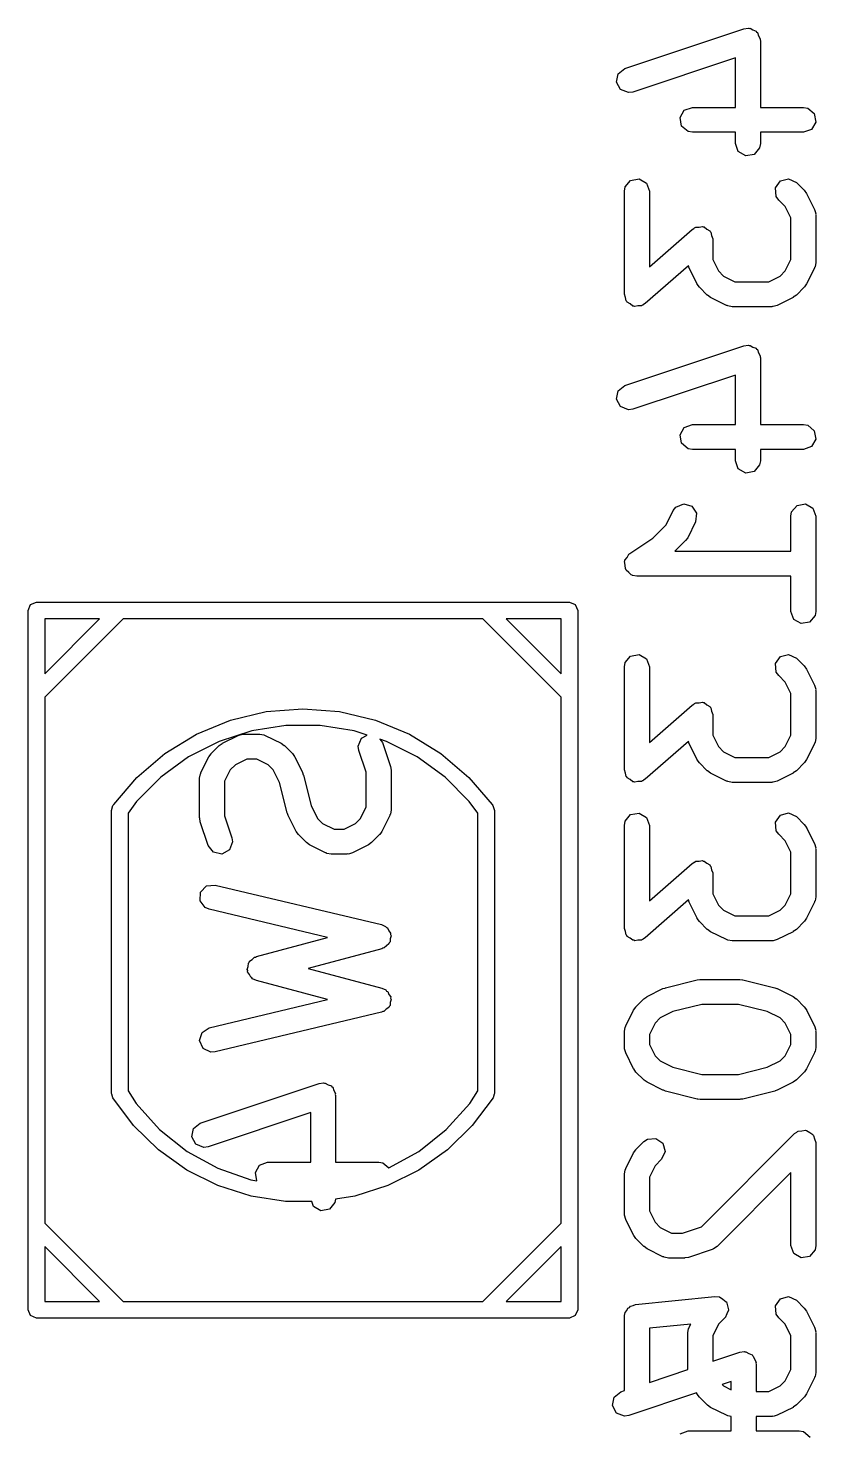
# Model space of a CAD drawing. Extents: x 0.17 to 2.44, y -2.28 to -1.21.
# Drawn here: x 0.1691 to 0.3553, y -1.5461 to -1.2138 of the extents above; entities that cross this region are included whole.
import ezdxf

# ---------------------------------------------------------------- set-up
doc = ezdxf.new("R2010")
doc.units = 0
doc.header["$MEASUREMENT"] = 0
doc.layers.add('BLACK', color=7, linetype='CONTINUOUS')

msp = doc.modelspace()

# ---------------------------------------------------------------- linework, layer by layer
at = {"layer": 'BLACK', "linetype": 'CONTINUOUS'}
for p, q in [((0.310176, -1.22335), (0.338298, -1.21398)), ((0.338298, -1.21398), (0.339312, -1.21383)), ((0.339312, -1.21383), (0.339522, -1.21391)), ((0.339522, -1.21391), (0.339744, -1.21387)), ((0.339744, -1.21387), (0.340442, -1.21427)), ((0.340442, -1.21427), (0.341191, -1.21457)), ((0.341191, -1.21457), (0.341298, -1.21477)), ((0.341298, -1.21477), (0.341494, -1.21488)), ((0.341494, -1.21488), (0.341769, -1.21564)), ((0.341769, -1.21564), (0.342153, -1.21635)), ((0.342153, -1.21635), (0.342107, -1.21657)), ((0.342107, -1.21657), (0.342184, -1.21678)), ((0.342184, -1.21678), (0.342184, -1.23257)), ((0.336279, -1.22088), (0.312044, -1.22895)), ((0.336279, -1.23257), (0.336279, -1.22088)), ((0.308189, -1.22659), (0.308594, -1.22461)), ((0.308594, -1.22461), (0.310176, -1.22335)), ((0.309151, -1.22836), (0.308189, -1.22659)), ((0.31103, -1.2291), (0.309151, -1.22836)), ((0.312044, -1.22895), (0.31103, -1.2291)), ((0.3232, -1.23501), (0.32421, -1.23326)), ((0.323551, -1.237), (0.3232, -1.23501)), ((0.32421, -1.23326), (0.326108, -1.23257)), ((0.326108, -1.23257), (0.336279, -1.23257)), ((0.342184, -1.23257), (0.352355, -1.23257)), ((0.352355, -1.23257), (0.353365, -1.23275)), ((0.353365, -1.23275), (0.354912, -1.23405)), ((0.354912, -1.23405), (0.355263, -1.23604)), ((0.325098, -1.2383), (0.323551, -1.237)), ((0.326108, -1.23848), (0.325098, -1.2383)), ((0.336279, -1.23848), (0.326108, -1.23848)), ((0.336279, -1.24115), (0.336279, -1.23848)), ((0.352355, -1.23848), (0.342184, -1.23848)), ((0.342184, -1.23848), (0.342184, -1.24115)), ((0.354253, -1.23779), (0.352355, -1.23848)), ((0.355263, -1.23604), (0.354253, -1.23779)), ((0.33697, -1.24305), (0.336279, -1.24115)), ((0.342006, -1.24216), (0.340708, -1.24371)), ((0.342184, -1.24115), (0.342006, -1.24216)), ((0.338719, -1.24406), (0.33697, -1.24305)), ((0.340708, -1.24371), (0.338719, -1.24406)), ((0.310032, -1.2524), (0.31021, -1.25139)), ((0.310032, -1.27677), (0.310032, -1.2524)), ((0.31021, -1.25139), (0.311509, -1.24984)), ((0.311509, -1.24984), (0.313498, -1.24949)), ((0.313498, -1.24949), (0.315247, -1.2505)), ((0.315247, -1.2505), (0.315938, -1.2524)), ((0.315938, -1.2524), (0.315938, -1.27026)), ((0.345753, -1.25164), (0.346912, -1.24998)), ((0.345929, -1.25365), (0.345753, -1.25164)), ((0.346912, -1.24998), (0.348863, -1.24946)), ((0.348863, -1.24946), (0.350693, -1.25031)), ((0.350693, -1.25031), (0.352568, -1.25219)), ((0.352568, -1.25219), (0.353075, -1.25291)), ((0.346518, -1.25449), (0.345929, -1.25365)), ((0.348054, -1.25602), (0.346518, -1.25449)), ((0.353075, -1.25291), (0.353121, -1.25295)), ((0.353121, -1.25295), (0.354996, -1.2567)), ((0.349402, -1.25872), (0.348054, -1.25602)), ((0.349402, -1.26858), (0.349402, -1.25872)), ((0.354996, -1.2567), (0.355288, -1.25769)), ((0.355288, -1.25769), (0.355247, -1.25786)), ((0.355247, -1.25786), (0.355308, -1.25802)), ((0.355308, -1.25802), (0.355308, -1.26927)), ((0.315938, -1.27026), (0.326039, -1.26143)), ((0.326039, -1.26143), (0.326419, -1.2612)), ((0.326419, -1.2612), (0.326507, -1.26109)), ((0.326507, -1.26109), (0.326627, -1.26107)), ((0.326627, -1.26107), (0.326916, -1.2609)), ((0.326916, -1.2609), (0.327712, -1.26088)), ((0.327712, -1.26088), (0.328496, -1.26074)), ((0.328496, -1.26074), (0.3287, -1.26086)), ((0.3287, -1.26086), (0.328935, -1.26085)), ((0.328935, -1.26085), (0.329556, -1.26135)), ((0.329556, -1.26135), (0.330245, -1.26175)), ((0.330245, -1.26175), (0.330326, -1.26197)), ((0.330326, -1.26197), (0.330509, -1.26212)), ((0.330509, -1.26212), (0.330664, -1.2629)), ((0.330664, -1.2629), (0.330936, -1.26365)), ((0.330936, -1.26365), (0.330936, -1.26858)), ((0.330936, -1.26858), (0.332285, -1.27127)), ((0.348054, -1.27127), (0.349402, -1.26858)), ((0.325174, -1.27003), (0.314929, -1.27899)), ((0.325342, -1.27059), (0.325174, -1.27003)), ((0.327217, -1.27434), (0.325342, -1.27059)), ((0.332285, -1.27127), (0.333482, -1.27247)), ((0.346856, -1.27247), (0.348054, -1.27127)), ((0.354996, -1.27059), (0.353121, -1.27434)), ((0.355016, -1.27042), (0.354996, -1.27059)), ((0.35513, -1.27028), (0.355016, -1.27042)), ((0.355308, -1.26927), (0.35513, -1.27028)), ((0.327264, -1.27439), (0.327217, -1.27434)), ((0.32777, -1.27511), (0.327264, -1.27439)), ((0.329645, -1.27698), (0.32777, -1.27511)), ((0.333482, -1.27247), (0.336179, -1.27382)), ((0.336179, -1.27382), (0.344159, -1.27382)), ((0.344159, -1.27382), (0.346856, -1.27247)), ((0.352568, -1.27511), (0.350693, -1.27698)), ((0.352595, -1.27505), (0.352568, -1.27511)), ((0.353121, -1.27434), (0.352595, -1.27505)), ((0.310304, -1.27752), (0.310032, -1.27677)), ((0.310459, -1.2783), (0.310304, -1.27752)), ((0.310642, -1.27845), (0.310459, -1.2783)), ((0.310723, -1.27867), (0.310642, -1.27845)), ((0.311412, -1.27907), (0.310723, -1.27867)), ((0.314929, -1.27899), (0.31455, -1.27922)), ((0.329703, -1.27701), (0.329645, -1.27698)), ((0.330412, -1.27754), (0.329703, -1.27701)), ((0.334162, -1.27941), (0.330412, -1.27754)), ((0.349926, -1.27754), (0.346176, -1.27941)), ((0.34997, -1.27749), (0.349926, -1.27754)), ((0.350693, -1.27698), (0.34997, -1.27749)), ((0.312033, -1.27957), (0.311412, -1.27907)), ((0.312268, -1.27956), (0.312033, -1.27957)), ((0.312472, -1.27968), (0.312268, -1.27956)), ((0.313256, -1.27954), (0.312472, -1.27968)), ((0.314052, -1.27952), (0.313256, -1.27954)), ((0.314341, -1.27935), (0.314052, -1.27952)), ((0.314461, -1.27933), (0.314341, -1.27935)), ((0.31455, -1.27922), (0.314461, -1.27933)), ((0.334337, -1.27943), (0.334162, -1.27941)), ((0.334472, -1.27955), (0.334337, -1.27943)), ((0.335482, -1.27972), (0.334472, -1.27955)), ((0.344856, -1.27972), (0.335482, -1.27972)), ((0.345022, -1.27966), (0.344856, -1.27972)), ((0.345194, -1.2797), (0.345022, -1.27966)), ((0.346176, -1.27941), (0.345194, -1.2797)), ((0.310176, -1.29834), (0.338298, -1.28897)), ((0.338298, -1.28897), (0.339312, -1.28882)), ((0.339312, -1.28882), (0.339522, -1.2889)), ((0.339522, -1.2889), (0.339744, -1.28886)), ((0.339744, -1.28886), (0.340442, -1.28926)), ((0.340442, -1.28926), (0.341191, -1.28956)), ((0.341191, -1.28956), (0.341298, -1.28976)), ((0.341298, -1.28976), (0.341494, -1.28987)), ((0.341494, -1.28987), (0.341769, -1.29063)), ((0.341769, -1.29063), (0.342153, -1.29134)), ((0.342153, -1.29134), (0.342107, -1.29156)), ((0.342107, -1.29156), (0.342184, -1.29177)), ((0.342184, -1.29177), (0.342184, -1.30756)), ((0.308594, -1.2996), (0.310176, -1.29834)), ((0.336279, -1.29587), (0.312044, -1.30394)), ((0.336279, -1.30756), (0.336279, -1.29587)), ((0.308189, -1.30158), (0.308594, -1.2996)), ((0.309151, -1.30335), (0.308189, -1.30158)), ((0.31103, -1.3041), (0.309151, -1.30335)), ((0.312044, -1.30394), (0.31103, -1.3041)), ((0.3232, -1.31), (0.32421, -1.30826)), ((0.32421, -1.30826), (0.326108, -1.30756)), ((0.326108, -1.30756), (0.336279, -1.30756)), ((0.342184, -1.30756), (0.352355, -1.30756)), ((0.352355, -1.30756), (0.353365, -1.30774)), ((0.353365, -1.30774), (0.354912, -1.30904)), ((0.323551, -1.31199), (0.3232, -1.31)), ((0.325098, -1.31329), (0.323551, -1.31199)), ((0.355263, -1.31103), (0.354253, -1.31278)), ((0.354912, -1.30904), (0.355263, -1.31103)), ((0.326108, -1.31347), (0.325098, -1.31329)), ((0.336279, -1.31347), (0.326108, -1.31347)), ((0.336279, -1.31614), (0.336279, -1.31347)), ((0.352355, -1.31347), (0.342184, -1.31347)), ((0.342184, -1.31347), (0.342184, -1.31614)), ((0.354253, -1.31278), (0.352355, -1.31347)), ((0.33697, -1.31804), (0.336279, -1.31614)), ((0.338719, -1.31905), (0.33697, -1.31804)), ((0.340708, -1.3187), (0.338719, -1.31905)), ((0.342006, -1.31715), (0.340708, -1.3187)), ((0.342184, -1.31614), (0.342006, -1.31715)), ((0.319932, -1.33127), (0.321593, -1.32794)), ((0.321593, -1.32794), (0.322203, -1.32712)), ((0.322203, -1.32712), (0.324057, -1.32632)), ((0.324057, -1.32632), (0.325993, -1.32689)), ((0.325993, -1.32689), (0.327106, -1.32858)), ((0.327106, -1.32858), (0.326875, -1.33059)), ((0.349402, -1.32927), (0.34958, -1.32826)), ((0.34958, -1.32826), (0.350879, -1.32671)), ((0.350879, -1.32671), (0.352868, -1.32636)), ((0.352868, -1.32636), (0.354617, -1.32737)), ((0.354617, -1.32737), (0.355308, -1.32927)), ((0.316728, -1.33447), (0.319932, -1.33127)), ((0.326875, -1.33059), (0.325, -1.33434)), ((0.349402, -1.33756), (0.349402, -1.32927)), ((0.355308, -1.32927), (0.355308, -1.35176)), ((0.311347, -1.33806), (0.316728, -1.33447)), ((0.324447, -1.3351), (0.321988, -1.33756)), ((0.324474, -1.33504), (0.324447, -1.3351)), ((0.325, -1.33434), (0.324474, -1.33504)), ((0.310659, -1.33899), (0.311087, -1.33825)), ((0.311087, -1.33825), (0.311246, -1.33819)), ((0.311246, -1.33819), (0.311347, -1.33806)), ((0.321988, -1.33756), (0.349402, -1.33756)), ((0.310077, -1.34), (0.310162, -1.33985)), ((0.310226, -1.34084), (0.310077, -1.34)), ((0.310151, -1.33968), (0.310659, -1.33899)), ((0.310162, -1.33985), (0.310151, -1.33968)), ((0.310281, -1.3417), (0.310226, -1.34084)), ((0.310398, -1.34182), (0.310281, -1.3417)), ((0.310428, -1.34199), (0.310398, -1.34182)), ((0.311084, -1.34254), (0.310428, -1.34199)), ((0.311676, -1.34316), (0.311084, -1.34254)), ((0.311845, -1.34318), (0.311676, -1.34316)), ((0.311975, -1.34329), (0.311845, -1.34318)), ((0.312985, -1.34347), (0.311975, -1.34329)), ((0.349402, -1.34347), (0.312985, -1.34347)), ((0.349402, -1.35176), (0.349402, -1.34347)), ((0.169094, -1.35157), (0.169671, -1.35018)), ((0.169094, -1.51693), (0.169094, -1.35157)), ((0.169671, -1.35018), (0.171063, -1.34961)), ((0.171063, -1.34961), (0.297047, -1.34961)), ((0.297047, -1.34961), (0.298439, -1.35018)), ((0.298439, -1.35018), (0.299016, -1.35157)), ((0.299016, -1.35157), (0.299016, -1.51693)), ((0.350093, -1.35366), (0.349402, -1.35176)), ((0.355308, -1.35176), (0.35513, -1.35277)), ((0.191563, -1.35354), (0.173031, -1.37208)), ((0.173031, -1.35354), (0.173031, -1.36651)), ((0.173031, -1.36651), (0.185996, -1.35354)), ((0.185996, -1.35354), (0.173031, -1.35354)), ((0.276547, -1.35354), (0.191563, -1.35354)), ((0.295079, -1.37208), (0.276547, -1.35354)), ((0.282115, -1.35354), (0.295079, -1.36651)), ((0.295079, -1.35354), (0.282115, -1.35354)), ((0.295079, -1.36651), (0.295079, -1.35354)), ((0.351842, -1.35467), (0.350093, -1.35366)), ((0.353831, -1.35432), (0.351842, -1.35467)), ((0.35513, -1.35277), (0.353831, -1.35432)), ((0.311509, -1.36233), (0.313498, -1.36198)), ((0.313498, -1.36198), (0.315247, -1.36299)), ((0.346912, -1.36247), (0.348863, -1.36194)), ((0.348863, -1.36194), (0.350693, -1.3628)), ((0.310032, -1.36489), (0.31021, -1.36388)), ((0.310032, -1.38926), (0.310032, -1.36489)), ((0.31021, -1.36388), (0.311509, -1.36233)), ((0.315247, -1.36299), (0.315938, -1.36489)), ((0.315938, -1.36489), (0.315938, -1.38275)), ((0.345753, -1.36412), (0.346912, -1.36247)), ((0.345929, -1.36613), (0.345753, -1.36412)), ((0.350693, -1.3628), (0.352568, -1.36467)), ((0.352568, -1.36467), (0.353075, -1.3654)), ((0.353075, -1.3654), (0.353121, -1.36544)), ((0.346518, -1.36697), (0.345929, -1.36613)), ((0.348054, -1.36851), (0.346518, -1.36697)), ((0.349402, -1.37121), (0.348054, -1.36851)), ((0.353121, -1.36544), (0.354996, -1.36919)), ((0.349402, -1.38106), (0.349402, -1.37121)), ((0.354996, -1.36919), (0.355288, -1.37017)), ((0.355288, -1.37017), (0.355247, -1.37034)), ((0.355247, -1.37034), (0.355308, -1.37051)), ((0.355308, -1.37051), (0.355308, -1.38176)), ((0.173031, -1.37208), (0.173031, -1.49643)), ((0.225375, -1.37548), (0.234055, -1.3748)), ((0.234055, -1.3748), (0.242736, -1.37548)), ((0.295079, -1.49643), (0.295079, -1.37208)), ((0.315938, -1.38275), (0.326039, -1.37391)), ((0.326039, -1.37391), (0.326419, -1.37368)), ((0.326419, -1.37368), (0.326507, -1.37358)), ((0.326507, -1.37358), (0.326627, -1.37356)), ((0.326627, -1.37356), (0.326916, -1.37338)), ((0.326916, -1.37338), (0.327712, -1.37336)), ((0.327712, -1.37336), (0.328496, -1.37323)), ((0.328496, -1.37323), (0.3287, -1.37334)), ((0.3287, -1.37334), (0.328935, -1.37334)), ((0.328935, -1.37334), (0.329556, -1.37384)), ((0.329556, -1.37384), (0.330245, -1.37424)), ((0.330245, -1.37424), (0.330326, -1.37446)), ((0.330326, -1.37446), (0.330509, -1.37461)), ((0.330509, -1.37461), (0.330664, -1.37539)), ((0.330664, -1.37539), (0.330936, -1.37613)), ((0.208862, -1.38084), (0.216908, -1.37751)), ((0.216908, -1.37751), (0.225375, -1.37548)), ((0.242736, -1.37548), (0.251203, -1.37751)), ((0.251203, -1.37751), (0.259248, -1.38084)), ((0.330936, -1.37613), (0.330936, -1.38106)), ((0.201437, -1.38539), (0.208862, -1.38084)), ((0.221983, -1.38), (0.214265, -1.38251)), ((0.21502, -1.38296), (0.21877, -1.38109)), ((0.21877, -1.38109), (0.219753, -1.38079)), ((0.219753, -1.38079), (0.219924, -1.38083)), ((0.219924, -1.38083), (0.22009, -1.38077)), ((0.22009, -1.38077), (0.22384, -1.38077)), ((0.229998, -1.37873), (0.221983, -1.38)), ((0.22384, -1.38077), (0.22485, -1.38095)), ((0.22485, -1.38095), (0.224985, -1.38107)), ((0.224985, -1.38107), (0.22516, -1.38109)), ((0.22516, -1.38109), (0.22891, -1.38296)), ((0.238113, -1.37873), (0.229998, -1.37873)), ((0.246128, -1.38), (0.238113, -1.37873)), ((0.249259, -1.38102), (0.246128, -1.38)), ((0.247135, -1.38365), (0.247877, -1.38177)), ((0.247877, -1.38177), (0.249259, -1.38102)), ((0.253846, -1.38251), (0.252252, -1.38199)), ((0.252252, -1.38199), (0.252888, -1.38279)), ((0.259248, -1.38084), (0.266673, -1.38539)), ((0.330936, -1.38106), (0.332285, -1.38376)), ((0.348054, -1.38376), (0.349402, -1.38106)), ((0.355308, -1.38176), (0.35513, -1.38277)), ((0.214265, -1.38251), (0.207033, -1.38619)), ((0.212378, -1.38539), (0.214253, -1.38351)), ((0.214253, -1.38351), (0.214976, -1.38301)), ((0.214976, -1.38301), (0.21502, -1.38296)), ((0.22891, -1.38296), (0.229619, -1.38349)), ((0.229619, -1.38349), (0.229677, -1.38351)), ((0.229677, -1.38351), (0.231552, -1.38539)), ((0.247285, -1.38466), (0.247135, -1.38365)), ((0.249009, -1.38983), (0.247285, -1.38466)), ((0.252888, -1.38279), (0.254763, -1.38842)), ((0.261077, -1.38619), (0.253846, -1.38251)), ((0.325174, -1.38252), (0.314929, -1.39148)), ((0.325342, -1.38308), (0.325174, -1.38252)), ((0.327217, -1.38683), (0.325342, -1.38308)), ((0.332285, -1.38376), (0.333482, -1.38496)), ((0.333482, -1.38496), (0.336179, -1.3863)), ((0.344159, -1.3863), (0.346856, -1.38496)), ((0.346856, -1.38496), (0.348054, -1.38376)), ((0.354996, -1.38308), (0.353121, -1.38683)), ((0.355016, -1.3829), (0.354996, -1.38308)), ((0.35513, -1.38277), (0.355016, -1.3829)), ((0.194814, -1.39104), (0.201437, -1.38539)), ((0.207033, -1.38619), (0.200467, -1.39096)), ((0.20995, -1.38991), (0.211825, -1.38616)), ((0.211825, -1.38616), (0.212351, -1.38545)), ((0.212351, -1.38545), (0.212378, -1.38539)), ((0.21809, -1.38803), (0.216893, -1.38923)), ((0.220787, -1.38668), (0.21809, -1.38803)), ((0.223143, -1.38668), (0.220787, -1.38668)), ((0.22584, -1.38803), (0.223143, -1.38668)), ((0.227037, -1.38923), (0.22584, -1.38803)), ((0.231552, -1.38539), (0.232058, -1.38611)), ((0.232058, -1.38611), (0.232105, -1.38616)), ((0.232105, -1.38616), (0.23398, -1.38991)), ((0.254763, -1.38842), (0.254892, -1.38929)), ((0.267643, -1.39096), (0.261077, -1.38619)), ((0.266673, -1.38539), (0.273296, -1.39104)), ((0.327264, -1.38687), (0.327217, -1.38683)), ((0.32777, -1.3876), (0.327264, -1.38687)), ((0.329645, -1.38947), (0.32777, -1.3876)), ((0.336179, -1.3863), (0.344159, -1.3863)), ((0.352568, -1.3876), (0.350693, -1.38947)), ((0.352595, -1.38754), (0.352568, -1.3876)), ((0.353121, -1.38683), (0.352595, -1.38754)), ((0.189356, -1.39743), (0.194814, -1.39104)), ((0.200467, -1.39096), (0.194726, -1.3967)), ((0.209639, -1.39123), (0.209817, -1.39022)), ((0.209639, -1.4006), (0.209639, -1.39123)), ((0.209817, -1.39022), (0.20993, -1.39008)), ((0.20993, -1.39008), (0.20995, -1.38991)), ((0.216893, -1.38923), (0.215544, -1.39192)), ((0.215544, -1.39192), (0.215544, -1.40012)), ((0.228553, -1.39226), (0.227037, -1.38923)), ((0.23398, -1.38991), (0.234125, -1.39039)), ((0.234125, -1.39039), (0.234204, -1.39051)), ((0.234204, -1.39051), (0.236, -1.39769)), ((0.249009, -1.39803), (0.249009, -1.38983)), ((0.254892, -1.38929), (0.254914, -1.38935)), ((0.254914, -1.38935), (0.254914, -1.39873)), ((0.273384, -1.3967), (0.267643, -1.39096)), ((0.273296, -1.39104), (0.278754, -1.39743)), ((0.310304, -1.39001), (0.310032, -1.38926)), ((0.310459, -1.39079), (0.310304, -1.39001)), ((0.310642, -1.39093), (0.310459, -1.39079)), ((0.310723, -1.39116), (0.310642, -1.39093)), ((0.311412, -1.39155), (0.310723, -1.39116)), ((0.312033, -1.39205), (0.311412, -1.39155)), ((0.314341, -1.39184), (0.314052, -1.39201)), ((0.314461, -1.39181), (0.314341, -1.39184)), ((0.31455, -1.39171), (0.314461, -1.39181)), ((0.314929, -1.39148), (0.31455, -1.39171)), ((0.329703, -1.3895), (0.329645, -1.38947)), ((0.330412, -1.39002), (0.329703, -1.3895)), ((0.334162, -1.3919), (0.330412, -1.39002)), ((0.334337, -1.39192), (0.334162, -1.3919)), ((0.334472, -1.39203), (0.334337, -1.39192)), ((0.346176, -1.3919), (0.345194, -1.39219)), ((0.349926, -1.39002), (0.346176, -1.3919)), ((0.34997, -1.38998), (0.349926, -1.39002)), ((0.350693, -1.38947), (0.34997, -1.38998)), ((0.230349, -1.39944), (0.228553, -1.39226)), ((0.312268, -1.39205), (0.312033, -1.39205)), ((0.312472, -1.39217), (0.312268, -1.39205)), ((0.313256, -1.39203), (0.312472, -1.39217)), ((0.314052, -1.39201), (0.313256, -1.39203)), ((0.335482, -1.39221), (0.334472, -1.39203)), ((0.344856, -1.39221), (0.335482, -1.39221)), ((0.345022, -1.39215), (0.344856, -1.39221)), ((0.345194, -1.39219), (0.345022, -1.39215)), ((0.18878, -1.39882), (0.189156, -1.39766)), ((0.189156, -1.39766), (0.189356, -1.39743)), ((0.189356, -1.39743), (0.189356, -1.39743)), ((0.189356, -1.39743), (0.189356, -1.39743)), ((0.194726, -1.3967), (0.192716, -1.39946)), ((0.236, -1.39769), (0.237515, -1.40073)), ((0.24766, -1.40073), (0.249009, -1.39803)), ((0.275394, -1.39946), (0.273384, -1.3967)), ((0.278754, -1.39743), (0.278754, -1.39743)), ((0.278754, -1.39743), (0.278754, -1.39743)), ((0.278754, -1.39743), (0.278954, -1.39766)), ((0.278954, -1.39766), (0.279331, -1.39882)), ((0.18878, -1.46575), (0.18878, -1.39882)), ((0.18878, -1.39882), (0.18878, -1.39882)), ((0.18878, -1.39882), (0.18878, -1.39882)), ((0.192716, -1.39946), (0.192717, -1.46517)), ((0.209661, -1.40066), (0.209639, -1.4006)), ((0.20979, -1.40153), (0.209661, -1.40066)), ((0.211665, -1.40716), (0.20979, -1.40153)), ((0.215544, -1.40012), (0.217267, -1.40529)), ((0.230427, -1.39956), (0.230349, -1.39944)), ((0.230573, -1.40005), (0.230427, -1.39956)), ((0.232447, -1.4038), (0.230573, -1.40005)), ((0.237515, -1.40073), (0.238712, -1.40192)), ((0.238712, -1.40192), (0.24141, -1.40327)), ((0.243765, -1.40327), (0.246463, -1.40192)), ((0.246463, -1.40192), (0.24766, -1.40073)), ((0.254602, -1.40005), (0.252728, -1.4038)), ((0.254623, -1.39987), (0.254602, -1.40005)), ((0.254736, -1.39974), (0.254623, -1.39987)), ((0.254914, -1.39873), (0.254736, -1.39974)), ((0.275394, -1.46517), (0.275394, -1.39946)), ((0.279331, -1.39882), (0.279331, -1.39882)), ((0.279331, -1.39882), (0.279331, -1.39882)), ((0.279331, -1.39882), (0.279331, -1.46575)), ((0.310032, -1.40238), (0.31021, -1.40137)), ((0.31021, -1.40137), (0.311509, -1.39982)), ((0.311509, -1.39982), (0.313498, -1.39947)), ((0.313498, -1.39947), (0.315247, -1.40048)), ((0.315247, -1.40048), (0.315938, -1.40238)), ((0.345753, -1.40162), (0.346912, -1.39996)), ((0.345929, -1.40363), (0.345753, -1.40162)), ((0.346912, -1.39996), (0.348863, -1.39944)), ((0.348863, -1.39944), (0.350693, -1.40029)), ((0.350693, -1.40029), (0.352568, -1.40217)), ((0.217267, -1.40529), (0.217418, -1.4063)), ((0.232494, -1.40384), (0.232447, -1.4038)), ((0.233001, -1.40456), (0.232494, -1.40384)), ((0.234875, -1.40644), (0.233001, -1.40456)), ((0.24141, -1.40327), (0.243765, -1.40327)), ((0.252174, -1.40456), (0.2503, -1.40644)), ((0.252202, -1.4045), (0.252174, -1.40456)), ((0.252728, -1.4038), (0.252202, -1.4045)), ((0.310032, -1.42675), (0.310032, -1.40238)), ((0.315938, -1.40238), (0.315938, -1.42025)), ((0.346518, -1.40447), (0.345929, -1.40363)), ((0.348054, -1.406), (0.346518, -1.40447)), ((0.352568, -1.40217), (0.353075, -1.40289)), ((0.353075, -1.40289), (0.353121, -1.40294)), ((0.353121, -1.40294), (0.354996, -1.40668)), ((0.21292, -1.40874), (0.211665, -1.40716)), ((0.216675, -1.40818), (0.214899, -1.40915)), ((0.217418, -1.4063), (0.216675, -1.40818)), ((0.234934, -1.40646), (0.234875, -1.40644)), ((0.235643, -1.40699), (0.234934, -1.40646)), ((0.239392, -1.40887), (0.235643, -1.40699)), ((0.249532, -1.40699), (0.245783, -1.40887)), ((0.249577, -1.40694), (0.249532, -1.40699)), ((0.2503, -1.40644), (0.249577, -1.40694)), ((0.349402, -1.4087), (0.348054, -1.406)), ((0.354996, -1.40668), (0.355288, -1.40767)), ((0.355288, -1.40767), (0.355247, -1.40784)), ((0.355247, -1.40784), (0.355308, -1.40801)), ((0.355308, -1.40801), (0.355308, -1.41925)), ((0.214899, -1.40915), (0.21292, -1.40874)), ((0.239568, -1.40889), (0.239392, -1.40887)), ((0.239703, -1.409), (0.239568, -1.40889)), ((0.240713, -1.40918), (0.239703, -1.409)), ((0.244462, -1.40918), (0.240713, -1.40918)), ((0.244628, -1.40912), (0.244462, -1.40918)), ((0.2448, -1.40916), (0.244628, -1.40912)), ((0.245783, -1.40887), (0.2448, -1.40916)), ((0.315938, -1.42025), (0.326039, -1.41141)), ((0.326039, -1.41141), (0.326419, -1.41118)), ((0.326419, -1.41118), (0.326507, -1.41107)), ((0.326507, -1.41107), (0.326627, -1.41105)), ((0.326627, -1.41105), (0.326916, -1.41088)), ((0.326916, -1.41088), (0.327712, -1.41086)), ((0.327712, -1.41086), (0.328496, -1.41072)), ((0.328496, -1.41072), (0.3287, -1.41084)), ((0.3287, -1.41084), (0.328935, -1.41083)), ((0.328935, -1.41083), (0.329556, -1.41133)), ((0.329556, -1.41133), (0.330245, -1.41173)), ((0.330245, -1.41173), (0.330326, -1.41195)), ((0.349402, -1.41856), (0.349402, -1.4087)), ((0.330326, -1.41195), (0.330509, -1.4121)), ((0.330509, -1.4121), (0.330664, -1.41288)), ((0.330664, -1.41288), (0.330936, -1.41363)), ((0.330936, -1.41363), (0.330936, -1.41856)), ((0.209762, -1.42019), (0.209881, -1.41818)), ((0.209881, -1.41818), (0.211269, -1.41671)), ((0.211269, -1.41671), (0.213275, -1.41648)), ((0.213275, -1.41648), (0.252645, -1.42585)), ((0.330936, -1.41856), (0.332285, -1.42125)), ((0.348054, -1.42125), (0.349402, -1.41856)), ((0.210966, -1.42181), (0.209762, -1.42019)), ((0.211907, -1.42222), (0.210966, -1.42181)), ((0.325174, -1.42001), (0.314929, -1.42898)), ((0.325342, -1.42057), (0.325174, -1.42001)), ((0.327217, -1.42432), (0.325342, -1.42057)), ((0.332285, -1.42125), (0.333482, -1.42245)), ((0.346856, -1.42245), (0.348054, -1.42125)), ((0.354996, -1.42057), (0.353121, -1.42432)), ((0.355016, -1.4204), (0.354996, -1.42057)), ((0.35513, -1.42026), (0.355016, -1.4204)), ((0.355308, -1.41925), (0.35513, -1.42026)), ((0.239894, -1.42888), (0.211907, -1.42222)), ((0.327264, -1.42437), (0.327217, -1.42432)), ((0.32777, -1.42509), (0.327264, -1.42437)), ((0.329645, -1.42697), (0.32777, -1.42509)), ((0.333482, -1.42245), (0.336179, -1.4238)), ((0.336179, -1.4238), (0.344159, -1.4238)), ((0.344159, -1.4238), (0.346856, -1.42245)), ((0.352568, -1.42509), (0.350693, -1.42697)), ((0.352595, -1.42503), (0.352568, -1.42509)), ((0.353121, -1.42432), (0.352595, -1.42503)), ((0.252645, -1.42585), (0.253586, -1.42626)), ((0.253586, -1.42626), (0.253771, -1.4265)), ((0.253771, -1.4265), (0.254052, -1.42664)), ((0.254052, -1.42664), (0.254358, -1.42729)), ((0.254358, -1.42729), (0.254791, -1.42788)), ((0.254903, -1.42847), (0.254714, -1.42917)), ((0.254791, -1.42788), (0.254773, -1.42819)), ((0.254773, -1.42819), (0.254903, -1.42847)), ((0.310304, -1.4275), (0.310032, -1.42675)), ((0.310459, -1.42828), (0.310304, -1.4275)), ((0.310642, -1.42843), (0.310459, -1.42828)), ((0.310723, -1.42865), (0.310642, -1.42843)), ((0.329703, -1.42699), (0.329645, -1.42697)), ((0.330412, -1.42752), (0.329703, -1.42699)), ((0.334162, -1.42939), (0.330412, -1.42752)), ((0.349926, -1.42752), (0.346176, -1.42939)), ((0.34997, -1.42747), (0.349926, -1.42752)), ((0.350693, -1.42697), (0.34997, -1.42747)), ((0.223079, -1.43337), (0.239894, -1.42888)), ((0.252722, -1.43157), (0.2353, -1.43622)), ((0.252976, -1.4314), (0.252722, -1.43157)), ((0.253284, -1.43136), (0.252976, -1.4314)), ((0.253783, -1.43083), (0.253284, -1.43136)), ((0.254378, -1.43042), (0.253783, -1.43083)), ((0.254459, -1.43012), (0.254378, -1.43042)), ((0.254671, -1.42989), (0.254459, -1.43012)), ((0.254714, -1.42917), (0.254671, -1.42989)), ((0.311412, -1.42905), (0.310723, -1.42865)), ((0.312033, -1.42955), (0.311412, -1.42905)), ((0.312268, -1.42954), (0.312033, -1.42955)), ((0.312472, -1.42966), (0.312268, -1.42954)), ((0.313256, -1.42952), (0.312472, -1.42966)), ((0.314052, -1.42951), (0.313256, -1.42952)), ((0.314341, -1.42933), (0.314052, -1.42951)), ((0.314461, -1.42931), (0.314341, -1.42933)), ((0.31455, -1.4292), (0.314461, -1.42931)), ((0.314929, -1.42898), (0.31455, -1.4292)), ((0.334337, -1.42941), (0.334162, -1.42939)), ((0.334472, -1.42953), (0.334337, -1.42941)), ((0.335482, -1.42971), (0.334472, -1.42953)), ((0.344856, -1.42971), (0.335482, -1.42971)), ((0.345022, -1.42965), (0.344856, -1.42971)), ((0.345194, -1.42969), (0.345022, -1.42965)), ((0.346176, -1.42939), (0.345194, -1.42969)), ((0.221097, -1.43574), (0.221162, -1.43498)), ((0.221162, -1.43498), (0.221353, -1.43478)), ((0.221353, -1.43478), (0.221423, -1.43452)), ((0.221423, -1.43452), (0.222049, -1.43409)), ((0.222049, -1.43409), (0.222589, -1.43355)), ((0.222589, -1.43355), (0.222858, -1.43352)), ((0.222858, -1.43352), (0.223079, -1.43337)), ((0.220898, -1.43647), (0.221097, -1.43574)), ((0.221012, -1.43672), (0.220898, -1.43647)), ((0.220989, -1.43699), (0.221012, -1.43672)), ((0.221427, -1.43761), (0.220989, -1.43699)), ((0.221749, -1.43831), (0.221427, -1.43761)), ((0.221994, -1.43842), (0.221749, -1.43831)), ((0.222149, -1.43864), (0.221994, -1.43842)), ((0.2353, -1.43622), (0.252722, -1.44087)), ((0.223079, -1.43907), (0.222149, -1.43864)), ((0.239894, -1.44356), (0.223079, -1.43907)), ((0.252722, -1.44087), (0.253652, -1.4413)), ((0.253652, -1.4413), (0.25383, -1.44155)), ((0.25383, -1.44155), (0.254107, -1.44169)), ((0.254107, -1.44169), (0.254395, -1.44236)), ((0.315414, -1.44286), (0.319164, -1.44098)), ((0.319164, -1.44098), (0.319652, -1.44084)), ((0.319652, -1.44084), (0.319768, -1.44076)), ((0.319768, -1.44076), (0.327267, -1.43889)), ((0.327267, -1.43889), (0.327855, -1.43884)), ((0.327855, -1.43884), (0.327983, -1.4388)), ((0.327983, -1.4388), (0.337357, -1.4388)), ((0.337357, -1.4388), (0.337937, -1.4389)), ((0.337937, -1.4389), (0.338073, -1.43889)), ((0.338073, -1.43889), (0.345572, -1.44076)), ((0.345572, -1.44076), (0.346038, -1.44097)), ((0.346038, -1.44097), (0.346176, -1.44098)), ((0.346176, -1.44098), (0.349926, -1.44286)), ((0.211907, -1.45022), (0.239894, -1.44356)), ((0.254395, -1.44236), (0.254813, -1.44295)), ((0.254639, -1.44496), (0.25442, -1.44518)), ((0.254701, -1.44424), (0.254639, -1.44496)), ((0.254909, -1.44354), (0.254701, -1.44424)), ((0.254813, -1.44295), (0.254786, -1.44326)), ((0.254786, -1.44326), (0.254909, -1.44354)), ((0.312772, -1.44529), (0.314647, -1.44341)), ((0.314647, -1.44341), (0.31537, -1.44291)), ((0.31537, -1.44291), (0.315414, -1.44286)), ((0.328347, -1.4447), (0.321515, -1.44641)), ((0.336993, -1.4447), (0.328347, -1.4447)), ((0.343825, -1.44641), (0.336993, -1.4447)), ((0.349926, -1.44286), (0.350635, -1.44339)), ((0.350635, -1.44339), (0.350693, -1.44341)), ((0.350693, -1.44341), (0.352568, -1.44529)), ((0.252645, -1.44659), (0.213275, -1.45597)), ((0.252904, -1.44642), (0.252645, -1.44659)), ((0.253212, -1.44639), (0.252904, -1.44642)), ((0.253726, -1.44588), (0.253212, -1.44639)), ((0.254332, -1.44548), (0.253726, -1.44588)), ((0.25442, -1.44518), (0.254332, -1.44548)), ((0.310344, -1.4498), (0.312219, -1.44605)), ((0.312219, -1.44605), (0.312745, -1.44535)), ((0.312745, -1.44535), (0.312772, -1.44529)), ((0.318484, -1.44793), (0.317286, -1.44912)), ((0.321515, -1.44641), (0.318484, -1.44793)), ((0.346856, -1.44793), (0.343825, -1.44641)), ((0.348054, -1.44912), (0.346856, -1.44793)), ((0.352568, -1.44529), (0.353075, -1.44601)), ((0.353075, -1.44601), (0.353121, -1.44605)), ((0.353121, -1.44605), (0.354996, -1.4498)), ((0.209644, -1.45327), (0.210221, -1.45133)), ((0.210221, -1.45133), (0.211907, -1.45022)), ((0.310032, -1.45112), (0.31021, -1.45011)), ((0.310032, -1.45487), (0.310032, -1.45112)), ((0.31021, -1.45011), (0.310324, -1.44998)), ((0.310324, -1.44998), (0.310344, -1.4498)), ((0.317286, -1.44912), (0.315938, -1.45182)), ((0.349402, -1.45182), (0.348054, -1.44912)), ((0.354996, -1.4498), (0.355288, -1.45079)), ((0.355288, -1.45079), (0.355247, -1.45096)), ((0.355247, -1.45096), (0.355308, -1.45112)), ((0.355308, -1.45112), (0.355308, -1.45487)), ((0.210446, -1.45512), (0.209644, -1.45327)), ((0.212252, -1.45603), (0.210446, -1.45512)), ((0.310093, -1.45504), (0.310032, -1.45487)), ((0.310052, -1.45521), (0.310093, -1.45504)), ((0.315938, -1.45182), (0.315938, -1.45418)), ((0.315938, -1.45418), (0.317286, -1.45687)), ((0.348054, -1.45687), (0.349402, -1.45418)), ((0.349402, -1.45418), (0.349402, -1.45182)), ((0.355308, -1.45487), (0.35513, -1.45588)), ((0.213275, -1.45597), (0.212252, -1.45603)), ((0.310344, -1.45619), (0.310052, -1.45521)), ((0.312219, -1.45994), (0.310344, -1.45619)), ((0.317286, -1.45687), (0.318484, -1.45807)), ((0.318484, -1.45807), (0.321515, -1.45959)), ((0.343825, -1.45959), (0.346856, -1.45807)), ((0.346856, -1.45807), (0.348054, -1.45687)), ((0.354996, -1.45619), (0.353121, -1.45994)), ((0.355016, -1.45602), (0.354996, -1.45619)), ((0.35513, -1.45588), (0.355016, -1.45602)), ((0.312266, -1.45999), (0.312219, -1.45994)), ((0.312772, -1.46071), (0.312266, -1.45999)), ((0.314647, -1.46259), (0.312772, -1.46071)), ((0.321515, -1.45959), (0.328347, -1.4613)), ((0.328347, -1.4613), (0.336993, -1.4613)), ((0.336993, -1.4613), (0.343825, -1.45959)), ((0.352568, -1.46071), (0.350693, -1.46259)), ((0.352595, -1.46065), (0.352568, -1.46071)), ((0.353121, -1.45994), (0.352595, -1.46065)), ((0.209783, -1.47279), (0.237904, -1.46342)), ((0.237904, -1.46342), (0.238919, -1.46327)), ((0.238919, -1.46327), (0.239128, -1.46335)), ((0.239128, -1.46335), (0.239351, -1.46331)), ((0.239351, -1.46331), (0.240048, -1.46371)), ((0.240048, -1.46371), (0.240797, -1.46401)), ((0.240797, -1.46401), (0.240904, -1.46421)), ((0.240904, -1.46421), (0.2411, -1.46432)), ((0.2411, -1.46432), (0.241375, -1.46508)), ((0.241375, -1.46508), (0.241759, -1.46578)), ((0.314705, -1.46261), (0.314647, -1.46259)), ((0.315414, -1.46314), (0.314705, -1.46261)), ((0.319164, -1.46501), (0.315414, -1.46314)), ((0.319302, -1.46503), (0.319164, -1.46501)), ((0.319768, -1.46524), (0.319302, -1.46503)), ((0.346176, -1.46501), (0.345688, -1.46516)), ((0.349926, -1.46314), (0.346176, -1.46501)), ((0.34997, -1.46309), (0.349926, -1.46314)), ((0.350693, -1.46259), (0.34997, -1.46309)), ((0.188872, -1.46597), (0.18878, -1.46575)), ((0.189087, -1.4668), (0.188872, -1.46597)), ((0.194026, -1.47338), (0.189087, -1.4668)), ((0.189087, -1.4668), (0.189087, -1.4668)), ((0.192717, -1.46517), (0.194635, -1.46818)), ((0.194635, -1.46818), (0.200181, -1.47433)), ((0.241759, -1.46578), (0.241714, -1.466)), ((0.241714, -1.466), (0.241791, -1.46622)), ((0.241791, -1.46622), (0.241791, -1.48201)), ((0.267929, -1.47433), (0.273475, -1.46818)), ((0.273475, -1.46818), (0.275394, -1.46517)), ((0.279023, -1.4668), (0.274085, -1.47338)), ((0.279238, -1.46597), (0.279023, -1.4668)), ((0.279331, -1.46575), (0.279238, -1.46597)), ((0.327267, -1.46711), (0.319768, -1.46524)), ((0.327403, -1.4671), (0.327267, -1.46711)), ((0.327983, -1.4672), (0.327403, -1.4671)), ((0.337357, -1.4672), (0.327983, -1.4672)), ((0.337485, -1.46715), (0.337357, -1.4672)), ((0.338073, -1.46711), (0.337485, -1.46715)), ((0.345572, -1.46524), (0.338073, -1.46711)), ((0.345688, -1.46516), (0.345572, -1.46524)), ((0.235885, -1.47031), (0.21165, -1.47839)), ((0.235885, -1.48201), (0.235885, -1.47031)), ((0.199917, -1.47912), (0.194026, -1.47338)), ((0.200181, -1.47433), (0.206674, -1.47947)), ((0.207796, -1.47602), (0.208201, -1.47404)), ((0.208201, -1.47404), (0.209783, -1.47279)), ((0.261436, -1.47947), (0.267929, -1.47433)), ((0.274085, -1.47338), (0.268193, -1.47912)), ((0.350267, -1.47528), (0.350795, -1.47491)), ((0.350795, -1.47491), (0.350879, -1.47481)), ((0.350879, -1.47481), (0.350957, -1.4748)), ((0.350957, -1.4748), (0.351107, -1.4747)), ((0.351107, -1.4747), (0.351993, -1.47462)), ((0.351993, -1.47462), (0.352868, -1.47446)), ((0.352868, -1.47446), (0.352985, -1.47453)), ((0.352985, -1.47453), (0.353119, -1.47452)), ((0.353119, -1.47452), (0.353847, -1.47503)), ((0.353847, -1.47503), (0.354617, -1.47547)), ((0.208757, -1.4778), (0.207796, -1.47602)), ((0.210636, -1.47854), (0.208757, -1.4778)), ((0.312772, -1.47903), (0.314647, -1.47716)), ((0.314647, -1.47716), (0.315487, -1.47657)), ((0.315487, -1.47657), (0.317499, -1.47639)), ((0.317499, -1.47639), (0.319153, -1.47755)), ((0.319153, -1.47755), (0.319676, -1.4795)), ((0.328263, -1.49729), (0.350267, -1.47528)), ((0.354617, -1.47547), (0.354663, -1.4756)), ((0.354663, -1.4756), (0.354774, -1.47568)), ((0.354774, -1.47568), (0.355004, -1.47654)), ((0.355004, -1.47654), (0.355308, -1.47737)), ((0.355308, -1.47737), (0.355308, -1.50174)), ((0.206622, -1.48389), (0.199917, -1.47912)), ((0.206674, -1.47947), (0.213932, -1.48345)), ((0.21165, -1.47839), (0.210636, -1.47854)), ((0.254357, -1.48335), (0.261436, -1.47947)), ((0.268193, -1.47912), (0.261489, -1.48389)), ((0.310344, -1.48355), (0.312219, -1.4798)), ((0.312219, -1.4798), (0.312745, -1.47909)), ((0.312745, -1.47909), (0.312772, -1.47903)), ((0.318822, -1.48133), (0.317286, -1.48287)), ((0.319676, -1.4795), (0.318822, -1.48133)), ((0.213979, -1.48756), (0.206622, -1.48389)), ((0.213932, -1.48345), (0.221752, -1.48617)), ((0.222807, -1.48445), (0.223817, -1.4827)), ((0.223151, -1.48641), (0.222807, -1.48445)), ((0.223817, -1.4827), (0.225715, -1.48201)), ((0.225715, -1.48201), (0.235885, -1.48201)), ((0.241791, -1.48201), (0.251961, -1.48201)), ((0.251961, -1.48201), (0.252971, -1.48219)), ((0.252971, -1.48219), (0.254357, -1.48335)), ((0.261489, -1.48389), (0.254131, -1.48756)), ((0.310032, -1.48487), (0.31021, -1.48386)), ((0.310032, -1.49424), (0.310032, -1.48487)), ((0.31021, -1.48386), (0.310324, -1.48373)), ((0.310324, -1.48373), (0.310344, -1.48355)), ((0.317286, -1.48287), (0.315938, -1.48557)), ((0.349402, -1.4845), (0.331946, -1.50196)), ((0.349402, -1.50174), (0.349402, -1.4845)), ((0.221815, -1.49007), (0.213979, -1.48756)), ((0.221752, -1.48617), (0.223151, -1.48641)), ((0.254131, -1.48756), (0.246295, -1.49007)), ((0.315938, -1.48557), (0.315938, -1.49355)), ((0.229942, -1.49133), (0.221815, -1.49007)), ((0.236155, -1.49133), (0.229942, -1.49133)), ((0.236576, -1.49249), (0.236155, -1.49133)), ((0.241613, -1.4916), (0.240314, -1.49315)), ((0.241758, -1.49077), (0.241613, -1.4916)), ((0.246295, -1.49007), (0.241758, -1.49077)), ((0.238325, -1.4935), (0.236576, -1.49249)), ((0.240314, -1.49315), (0.238325, -1.4935)), ((0.310093, -1.49441), (0.310032, -1.49424)), ((0.310052, -1.49458), (0.310093, -1.49441)), ((0.310344, -1.49556), (0.310052, -1.49458)), ((0.315938, -1.49355), (0.317286, -1.49624)), ((0.173031, -1.49643), (0.191563, -1.51496)), ((0.276547, -1.51496), (0.295079, -1.49643)), ((0.312219, -1.49931), (0.310344, -1.49556)), ((0.317286, -1.49624), (0.318484, -1.49744)), ((0.318484, -1.49744), (0.321181, -1.49879)), ((0.323754, -1.49879), (0.328263, -1.49729)), ((0.312266, -1.49936), (0.312219, -1.49931)), ((0.312772, -1.50008), (0.312266, -1.49936)), ((0.314647, -1.50196), (0.312772, -1.50008)), ((0.321181, -1.49879), (0.323754, -1.49879)), ((0.185996, -1.51496), (0.173031, -1.502)), ((0.173031, -1.502), (0.173031, -1.51496)), ((0.295079, -1.502), (0.282115, -1.51496)), ((0.295079, -1.51496), (0.295079, -1.502)), ((0.314705, -1.50198), (0.314647, -1.50196)), ((0.315414, -1.50251), (0.314705, -1.50198)), ((0.319164, -1.50438), (0.315414, -1.50251)), ((0.319339, -1.5044), (0.319164, -1.50438)), ((0.319474, -1.50452), (0.319339, -1.5044)), ((0.320484, -1.5047), (0.319474, -1.50452)), ((0.324234, -1.5047), (0.320484, -1.5047)), ((0.324294, -1.50467), (0.324234, -1.5047)), ((0.325167, -1.50454), (0.324294, -1.50467)), ((0.330792, -1.50267), (0.325167, -1.50454)), ((0.33093, -1.50256), (0.330792, -1.50267)), ((0.331106, -1.50254), (0.33093, -1.50256)), ((0.331946, -1.50196), (0.331106, -1.50254)), ((0.350093, -1.50364), (0.349402, -1.50174)), ((0.351842, -1.50465), (0.350093, -1.50364)), ((0.353831, -1.5043), (0.351842, -1.50465)), ((0.35513, -1.50275), (0.353831, -1.5043)), ((0.355308, -1.50174), (0.35513, -1.50275)), ((0.312691, -1.51568), (0.331439, -1.5138)), ((0.331439, -1.5138), (0.332461, -1.51388)), ((0.332461, -1.51388), (0.332478, -1.51389)), ((0.332478, -1.51389), (0.332497, -1.51389)), ((0.332497, -1.51389), (0.333309, -1.51446)), ((0.333309, -1.51446), (0.33413, -1.51502)), ((0.345753, -1.51598), (0.346912, -1.51432)), ((0.346912, -1.51432), (0.348863, -1.5138)), ((0.348863, -1.5138), (0.350693, -1.51465)), ((0.350693, -1.51465), (0.352568, -1.51653)), ((0.169671, -1.51832), (0.169094, -1.51693)), ((0.169094, -1.51693), (0.169094, -1.51693)), ((0.173031, -1.51496), (0.185996, -1.51496)), ((0.191563, -1.51496), (0.276547, -1.51496)), ((0.282115, -1.51496), (0.295079, -1.51496)), ((0.299016, -1.51693), (0.298439, -1.51832)), ((0.310091, -1.51828), (0.31021, -1.51761)), ((0.31021, -1.51761), (0.310613, -1.51713)), ((0.310613, -1.51713), (0.310871, -1.51655)), ((0.310871, -1.51655), (0.311243, -1.51638)), ((0.311243, -1.51638), (0.311509, -1.51606)), ((0.311509, -1.51606), (0.312126, -1.51595)), ((0.312126, -1.51595), (0.312691, -1.51568)), ((0.334255, -1.5179), (0.333846, -1.5188)), ((0.33413, -1.51502), (0.334135, -1.51504)), ((0.334135, -1.51504), (0.334151, -1.51505)), ((0.334151, -1.51505), (0.334408, -1.51601)), ((0.334674, -1.517), (0.334255, -1.5179)), ((0.334408, -1.51601), (0.334677, -1.51696)), ((0.334677, -1.51696), (0.334669, -1.51698)), ((0.334669, -1.51698), (0.334674, -1.517)), ((0.345929, -1.51799), (0.345753, -1.51598)), ((0.346518, -1.51883), (0.345929, -1.51799)), ((0.352568, -1.51653), (0.353075, -1.51725)), ((0.353075, -1.51725), (0.353121, -1.5173)), ((0.353121, -1.5173), (0.354996, -1.52105)), ((0.171063, -1.5189), (0.169671, -1.51832)), ((0.190748, -1.5189), (0.171063, -1.5189)), ((0.277362, -1.5189), (0.190748, -1.5189)), ((0.297047, -1.5189), (0.277362, -1.5189)), ((0.298439, -1.51832), (0.297047, -1.5189)), ((0.310032, -1.51862), (0.310059, -1.51846)), ((0.310032, -1.53606), (0.310032, -1.51862)), ((0.310041, -1.5184), (0.310091, -1.51828)), ((0.310059, -1.51846), (0.310041, -1.5184)), ((0.325709, -1.52031), (0.315938, -1.52129)), ((0.315938, -1.52129), (0.315938, -1.5341)), ((0.32503, -1.52237), (0.325208, -1.52136)), ((0.325208, -1.52136), (0.325322, -1.52122)), ((0.325322, -1.52122), (0.325342, -1.52105)), ((0.325342, -1.52105), (0.325709, -1.52031)), ((0.332285, -1.52037), (0.330936, -1.52306)), ((0.333821, -1.51883), (0.332285, -1.52037)), ((0.333829, -1.51881), (0.333821, -1.51883)), ((0.333846, -1.5188), (0.333829, -1.51881)), ((0.348054, -1.52037), (0.346518, -1.51883)), ((0.349402, -1.52306), (0.348054, -1.52037)), ((0.354996, -1.52105), (0.355288, -1.52203)), ((0.32503, -1.53106), (0.32503, -1.52237)), ((0.330936, -1.52306), (0.330936, -1.5291)), ((0.349402, -1.53104), (0.349402, -1.52306)), ((0.355288, -1.52203), (0.355247, -1.5222)), ((0.355247, -1.5222), (0.355308, -1.52237)), ((0.355308, -1.52237), (0.355308, -1.53174)), ((0.330936, -1.5291), (0.337314, -1.52697)), ((0.337314, -1.52697), (0.338328, -1.52682)), ((0.338328, -1.52682), (0.338538, -1.5269)), ((0.338538, -1.5269), (0.33876, -1.52686)), ((0.33876, -1.52686), (0.339458, -1.52727)), ((0.339458, -1.52727), (0.340206, -1.52756)), ((0.340206, -1.52756), (0.340314, -1.52776)), ((0.340314, -1.52776), (0.340509, -1.52787)), ((0.340509, -1.52787), (0.340785, -1.52863)), ((0.315938, -1.5341), (0.32503, -1.53106)), ((0.340785, -1.52863), (0.341168, -1.52934)), ((0.341168, -1.52934), (0.341123, -1.52956)), ((0.341123, -1.52956), (0.3412, -1.52977)), ((0.3412, -1.52977), (0.3412, -1.53629)), ((0.348054, -1.53374), (0.349402, -1.53104)), ((0.335295, -1.53387), (0.333133, -1.53459)), ((0.333133, -1.53459), (0.333482, -1.53494)), ((0.335295, -1.53584), (0.335295, -1.53387)), ((0.346856, -1.53494), (0.348054, -1.53374)), ((0.354996, -1.53306), (0.353121, -1.53681)), ((0.355016, -1.53288), (0.354996, -1.53306)), ((0.35513, -1.53275), (0.355016, -1.53288)), ((0.355308, -1.53174), (0.35513, -1.53275)), ((0.307205, -1.53958), (0.30761, -1.5376)), ((0.30761, -1.5376), (0.309192, -1.53634)), ((0.309192, -1.53634), (0.310032, -1.53606)), ((0.32711, -1.5366), (0.31106, -1.54195)), ((0.327217, -1.53681), (0.32711, -1.5366)), ((0.327264, -1.53685), (0.327217, -1.53681)), ((0.32777, -1.53758), (0.327264, -1.53685)), ((0.329645, -1.53945), (0.32777, -1.53758)), ((0.333482, -1.53494), (0.335295, -1.53584)), ((0.3412, -1.53629), (0.344159, -1.53629)), ((0.344159, -1.53629), (0.346856, -1.53494)), ((0.352568, -1.53758), (0.350693, -1.53945)), ((0.352595, -1.53752), (0.352568, -1.53758)), ((0.353121, -1.53681), (0.352595, -1.53752)), ((0.308167, -1.54135), (0.307205, -1.53958)), ((0.310045, -1.5421), (0.308167, -1.54135)), ((0.329703, -1.53948), (0.329645, -1.53945)), ((0.330412, -1.54001), (0.329703, -1.53948)), ((0.334162, -1.54188), (0.330412, -1.54001)), ((0.349926, -1.54001), (0.346176, -1.54188)), ((0.34997, -1.53996), (0.349926, -1.54001)), ((0.350693, -1.53945), (0.34997, -1.53996)), ((0.31106, -1.54195), (0.310045, -1.5421)), ((0.334337, -1.5419), (0.334162, -1.54188)), ((0.334472, -1.54201), (0.334337, -1.5419)), ((0.335295, -1.54216), (0.334472, -1.54201)), ((0.335295, -1.54557), (0.335295, -1.54216)), ((0.344856, -1.54219), (0.3412, -1.54219)), ((0.3412, -1.54219), (0.3412, -1.54557)), ((0.345022, -1.54213), (0.344856, -1.54219)), ((0.345194, -1.54217), (0.345022, -1.54213)), ((0.346176, -1.54188), (0.345194, -1.54217)), ((0.323226, -1.54626), (0.325124, -1.54557)), ((0.325124, -1.54557), (0.335295, -1.54557)), ((0.3412, -1.54557), (0.351371, -1.54557)), ((0.351371, -1.54557), (0.352381, -1.54574)), ((0.352381, -1.54574), (0.353928, -1.54704))]:
    msp.add_line(p, q, dxfattribs=at)

doc.saveas('drawing.dxf')
